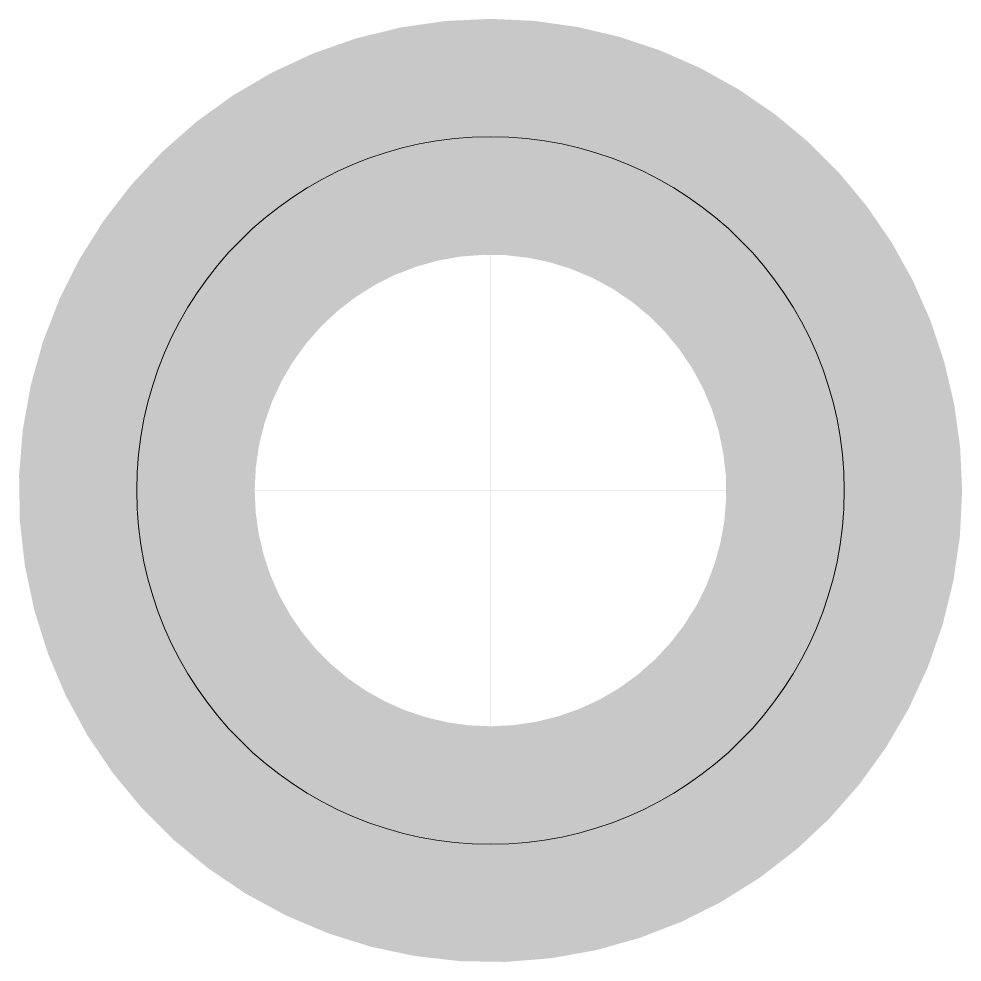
# Model space of a CAD drawing. Header units: millimetres. Extents: x -0.5 to 3.5, y -0.5 to 3.5.
import ezdxf

# ---------------------------------------------------------------- set-up
doc = ezdxf.new("R2010")
doc.units = ezdxf.units.MM

msp = doc.modelspace()

# ---------------------------------------------------------------- linework, layer by layer
at = {"const_width": 3}
msp.add_lwpolyline([(2, 1.5, -2.414214), (1.5, 2, -0.414214), (2, 1.5, 0.542819)], format="xyb", dxfattribs=at)
at = {"lineweight": 20}
msp.add_circle((1.5, 1.5), 1.5, dxfattribs=at)

doc.saveas('drawing.dxf')
